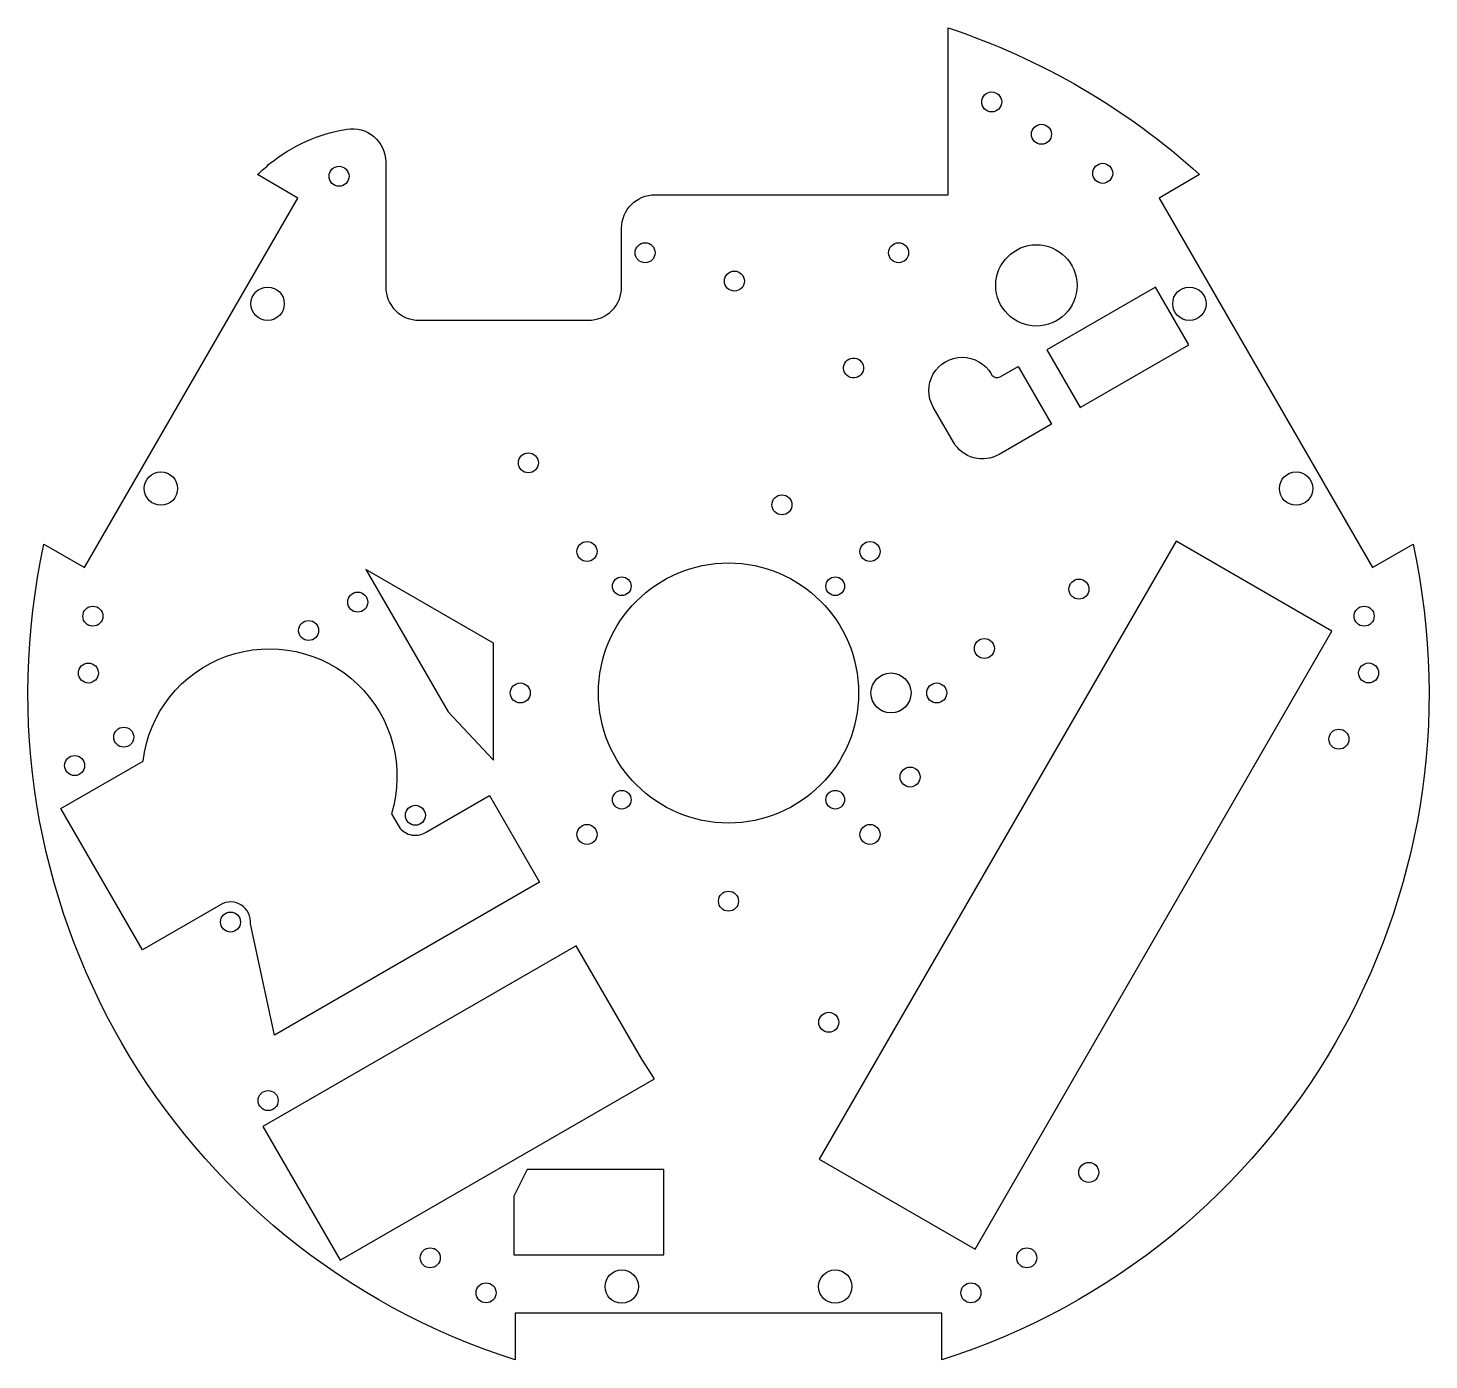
# Model space of a CAD drawing. Header units: millimetres. Extents: x -105 to 105, y -100 to 100.
import ezdxf

# ---------------------------------------------------------------- set-up
doc = ezdxf.new("R2010")
doc.units = ezdxf.units.MM
doc.layers.get('0').update_dxf_attribs({"linetype": 'CONTINUOUS'})

msp = doc.modelspace()

# ---------------------------------------------------------------- linework, layer by layer
for points in [[(-16.02, 60.88), (-16.02, 69.7, -0.414214), (-11.02, 74.7), (32.95, 74.7), (32.95, 99.7, -0.104968), (70.61, 77.72), (64.54, 74.21), (96.54, 18.79), (102.61, 22.29, -0.386431), (32, -100), (32, -93), (-32, -93), (-32, -100, -0.386431), (-102.61, 22.29), (-96.54, 18.79), (-64.54, 74.21), (-70.61, 77.72, -0.006109), (-68.69, 79.42, -0.127805), (-57.2, 84.54, -0.463561), (-51.38, 79.61), (-51.38, 60.88, 0.414214), (-46.38, 55.88), (-21.02, 55.88, 0.414214)], [(40.56, 35.76, -0.414215), (33.73, 37.59), (30.7, 42.83, -1), (39.37, 47.83), (39.46, 47.67, 0.386345), (40.71, 47.4), (43.4, 48.95), (48.4, 40.29)], [(-87.76, -10.21, -1.093939), (-50.54, -18.1), (-49.54, -19.84, 0.414214), (-45.44, -20.94), (-35.81, -15.38), (-28.31, -28.37), (-68.06, -51.32), (-71.66, -34.63, 0.610437), (-76.15, -31.74), (-87.84, -38.49), (-100.07, -17.32)]]:
    msp.add_lwpolyline(points, format="xyb", close=True)
for points in [[(52.73, 42.79), (69.01, 52.18), (64.01, 60.84), (47.73, 51.45)], [(13.58, -69.9), (36.96, -83.4), (90.46, 9.26), (67.08, 22.76)], [(-42.04, -2.82), (-35.21, -10.05), (-35.21, -10.05), (-35.21, 7.45), (-54.35, 18.5)], [(-22.81, -37.89), (-69.78, -65.01), (-58.22, -85.04), (-11.11, -57.83), (-13, -54.89)], [(-32.18, -75.43), (-32.18, -84.23), (-30.18, -84.23), (-30.18, -84.23), (-9.68, -84.23), (-9.68, -71.43), (-30.18, -71.43)]]:
    msp.add_lwpolyline(points, close=True)
for centre, radius in [((39.45, 88.61), 1.5), ((46.91, 83.76), 1.5), ((-58.38, 77.47), 1.5), ((56.09, 77.91), 1.5), ((-12.5, 66), 1.5), ((25.5, 66), 1.5), ((46.16, 61.1), 6.1), ((0.88, 61.75), 1.5), ((-69.08, 58.36), 2.5), ((69.08, 58.36), 2.5), ((-30, 34.5), 1.5), ((-85.08, 30.64), 2.5), ((85.08, 30.64), 2.5), ((8.01, 28.21), 1.5), ((-21.21, 21.21), 1.5), ((21.21, 21.21), 1.5), ((0, 0), 19.5), ((-16, 16), 1.4), ((16, 16), 1.4), ((52.53, 15.57), 1.5), ((-55.58, 13.62), 1.5), ((-95.28, 11.52), 1.5), ((95.28, 11.52), 1.5), ((-62.94, 9.37), 1.5), ((38.35, 6.67), 1.5), ((-95.95, 2.99), 1.5), ((95.95, 3), 1.5), ((24.36, 0), 3), ((-31.21, 0), 1.5), ((31.21, 0), 1.5), ((-90.65, -6.63), 1.5), ((91.5, -6.93), 1.5), ((-98.01, -10.88), 1.5), ((27.22, -12.6), 1.5), ((-16, -16), 1.4), ((16, -16), 1.4), ((-46.94, -18.34), 1.5), ((-21.21, -21.21), 1.5), ((21.21, -21.21), 1.5), ((0, -31.21), 1.5), ((-74.65, -34.34), 1.5), ((15.03, -49.38), 1.5), ((-69.01, -61.11), 1.5), ((54, -71.88), 1.5), ((-44.71, -84.69), 1.5), ((44.71, -84.69), 1.5), ((-16, -89), 2.5), ((16, -89), 2.5), ((-36.34, -89.94), 1.5), ((36.34, -89.94), 1.5)]:
    msp.add_circle(centre, radius)
msp.add_ellipse((18.74, 48.73), major_axis=(-0.68, 1.33), ratio=1)

doc.saveas('drawing.dxf')
